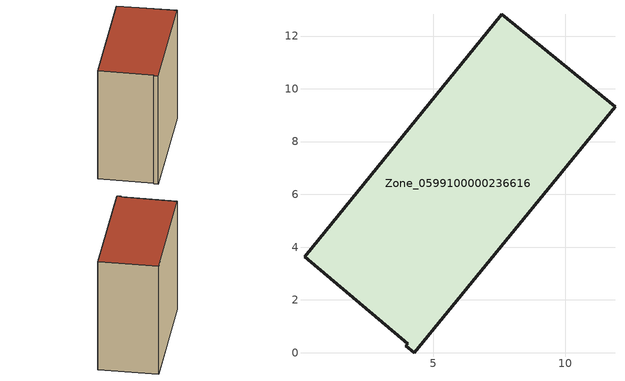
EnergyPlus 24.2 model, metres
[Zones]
Zone_0599100000236616
 floor ground (C_G): 4.29,0 3.97,0.26 4.04,0.34 0.12,3.64 7.59,12.82 11.89,9.32 z0
 wall outside (C_F): 11.89,9.32 7.59,12.82 0.12,3.64 4.04,0.34 3.97,0.26 4.29,0 11.89,9.32 z0:11.17
 roof outside (C_R): 3.97,0.26 4.29,0 11.89,9.32 7.59,12.82 0.12,3.64 4.04,0.34 z11.17
[BUILDING]
Pand.0599100000236616: North Axis=0; Terrain=City; Loads Convergence Tolerance Value=0.04; Temperature Convergence Tolerance Value=0.4; Solar Distribution=FullExterior; Maximum Number of Warmup Days=25; Minimum Number of Warmup Days=1
[Site:Location]
Rotterdam.The.Hague.AP_ZH_NLD Design_Conditions: Latitude=51.96; Longitude=4.45; Time Zone=1; Elevation=-4.5
[SITE:GROUNDTEMPERATURE:BUILDINGSURFACE]
18, 18, 18, 18, 18, 18, 18, 18, 18, 18, 18, 18
[MATERIAL] Thermal Absorptance=0.9; Solar Absorptance=0.7; Visible Absorptance=0.7
Name | Roughness | Thickness | Conductivity | Density | Specific Heat
G.TI.1946 | MediumSmooth | 0.15 | 1 | 540 | 1210
F.TI.1946 | Rough | 0.3 | 0.857143 | 1920 | 840
R.TI.1946 | MediumRough | 0.2 | 0.1 | 1500 | 1000
[CONSTRUCTION]
C_G: G.TI.1946
C_F: F.TI.1946
C_R: R.TI.1946
[ZONE]
Zone_0599100000236616: Type=1; Multiplier=1; Ceiling Height=Autocalculate; Volume=Autocalculate; Floor Area=autocalculate; Part of Total Floor Area=Yes
[ZONEINFILTRATION:DESIGNFLOWRATE]
Infil_Zone_0599100000236616: Zone or ZoneList or Space or SpaceList=Zone_0599100000236616; Schedule=AlwaysOn; Design Flow Rate Calculation Method=Flow/Area; Flow Rate per Floor Area=0.003; Constant Term Coefficient=1; Temperature Term Coefficient=0; Velocity Term Coefficient=0; Velocity Squared Term Coefficient=0
[HVACTEMPLATE:ZONE:IDEALLOADSAIRSYSTEM]
Zone_0599100000236616: Maximum Heating Supply Air Temperature=50; Minimum Cooling Supply Air Temperature=13; Maximum Heating Supply Air Humidity Ratio=0.0156; Minimum Cooling Supply Air Humidity Ratio=0.0077; Heating Limit=NoLimit; Cooling Limit=NoLimit; Dehumidification Control Type=ConstantSensibleHeatRatio; Cooling Sensible Heat Ratio=0.7; Dehumidification Setpoint=60; Humidification Control Type=None; Humidification Setpoint=30; Outdoor Air Method=None; Outdoor Air Flow Rate per Person=0.00944; Outdoor Air Flow Rate per Zone Floor Area=0; Outdoor Air Flow Rate per Zone=0; Demand Controlled Ventilation Type=None; Outdoor Air Economizer Type=NoEconomizer; Heat Recovery Type=None; Sensible Heat Recovery Effectiveness=0.7; Latent Heat Recovery Effectiveness=0.65
[ZONECONTROL:THERMOSTAT]
ThermostatControl_Zone_0599100000236616: Zone or ZoneList=Zone_0599100000236616; Control Type Schedule=DualSetpointControlType; Control 1=Thermostat_Zone_0599100000236616; Temperature Difference Between Cutout And Setpoint=0
[THERMOSTATSETPOINT:DUALSETPOINT]
Thermostat_Zone_0599100000236616: Heating Setpoint Temperature Schedule=HeatingSetpoint_Zone_0599100000236616; Cooling Setpoint Temperature Schedule=CoolingSetpoint_Zone_0599100000236616
[SCHEDULE:COMPACT]
HeatingSetpoint_Zone_0599100000236616: Through: 12/31, For: AllDays, Until: 24:00, 21
CoolingSetpoint_Zone_0599100000236616: Through: 12/31, For: AllDays, Until: 24:00, 24
DualSetpointControlType: Through: 12/31, For: AllDays, Until: 24:00, 4
AlwaysOn: Through: 12/31, For: AllDays, Until: 24:00, 1
